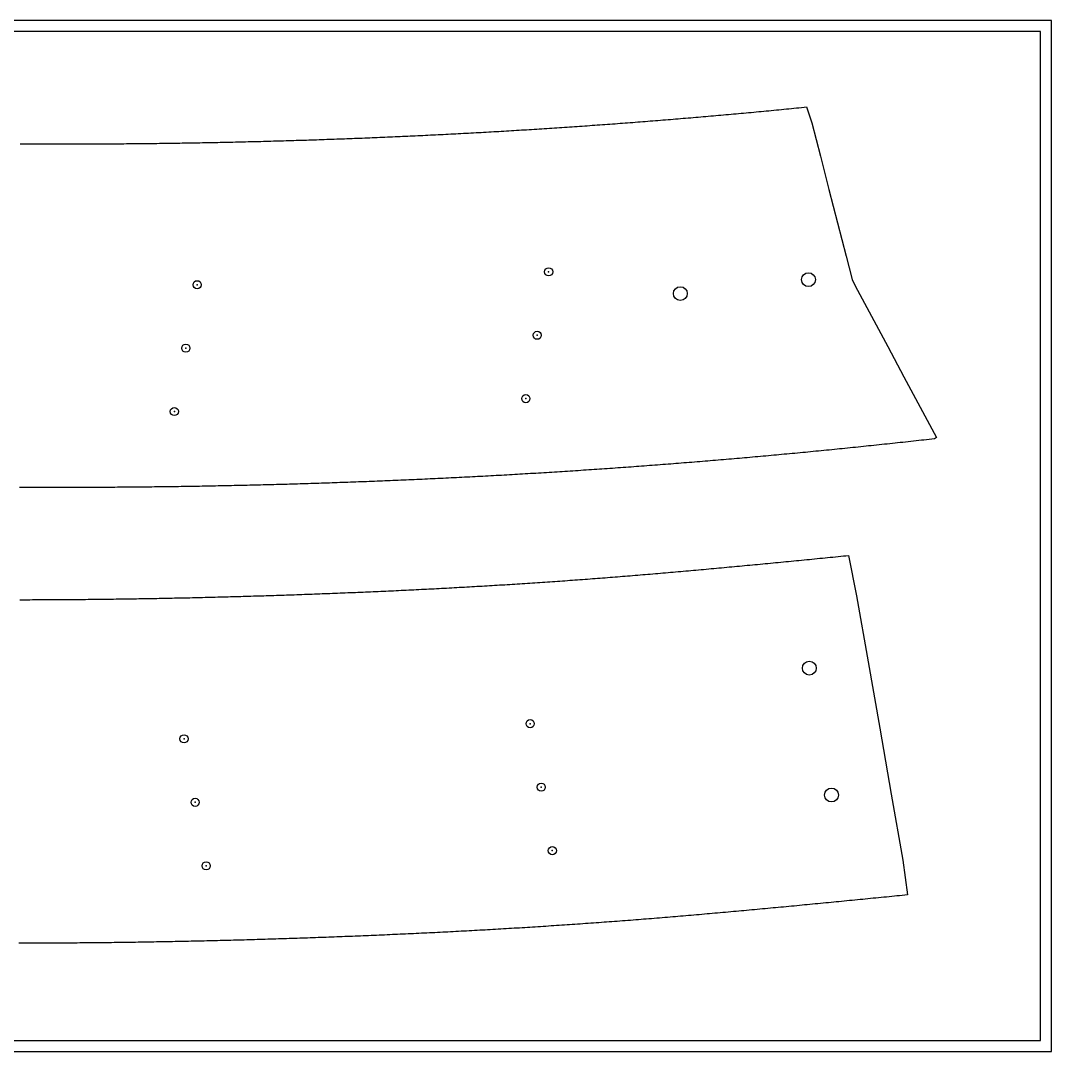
# Model space of a CAD drawing. Extents: x 15 to 497, y 19 to 601.
# Drawn here: x 399.97 to 447.97, y 18.99 to 66.99 of the extents above; entities that cross this region are included whole.
import ezdxf

# ---------------------------------------------------------------- set-up
doc = ezdxf.new("R2010")
doc.units = 0
doc.header["$PDMODE"] = 32
doc.header["$PDSIZE"] = 0.38
doc.layers.get('0').update_dxf_attribs({"linetype": 'CONTINUOUS'})
for name, color, linetype in [('CUT_SHEET', 1, 'CONTINUOUS'), ('DRILLING', 3, 'CONTINUOUS'), ('ENGRAVE', 4, 'CONTINUOUS')]:
    doc.layers.add(name, color=color, linetype=linetype)

# ---------------------------------------------------------------- blocks, each defined once
blk = doc.blocks.new('*U811')
at = {"layer": 'ENGRAVE'}
blk.add_point((0, 0), dxfattribs=at)
blk = doc.blocks.new('*U812')
at = {"layer": 'ENGRAVE', "color": 0, "linetype": 'BYBLOCK'}
for p in [(0, 0), (3, 0), (6, 0)]:
    blk.add_blockref('*U811', p, dxfattribs=at)
blk = doc.blocks.new('*U813')
at = {"layer": 'ENGRAVE'}
blk.add_point((0, 0), dxfattribs=at)
blk = doc.blocks.new('*U814')
at = {"layer": 'ENGRAVE', "color": 0, "linetype": 'BYBLOCK'}
for p in [(0, 0), (3, 0), (6, 0)]:
    blk.add_blockref('*U813', p, dxfattribs=at)
blk = doc.blocks.new('*U861')
at = {"layer": 'ENGRAVE'}
blk.add_point((0, 0), dxfattribs=at)
blk = doc.blocks.new('*U862')
at = {"layer": 'ENGRAVE', "color": 0, "linetype": 'BYBLOCK'}
for p in [(0, 0), (3, 0), (6, 0)]:
    blk.add_blockref('*U861', p, dxfattribs=at)
blk = doc.blocks.new('*U863')
at = {"layer": 'ENGRAVE'}
blk.add_point((0, 0), dxfattribs=at)
blk = doc.blocks.new('*U864')
at = {"layer": 'ENGRAVE', "color": 0, "linetype": 'BYBLOCK'}
for p in [(0, 0), (3, 0), (6, 0)]:
    blk.add_blockref('*U863', p, dxfattribs=at)

msp = doc.modelspace()

# ---------------------------------------------------------------- linework, layer by layer
for points in [[(399.945, 61.2525, 0), (400.063, 61.2518, 0), (400.181, 61.2512, 0), (400.299, 61.2506, 0), (400.417, 61.25, 0), (400.535, 61.2495, 0), (400.653, 61.249, 0), (400.771, 61.2486, 0), (400.889, 61.2482, 0), (401.007, 61.2479, 0), (401.126, 61.2476, 0), (401.244, 61.2473, 0), (401.362, 61.247, 0), (401.48, 61.2469, 0), (401.598, 61.2467, 0), (401.716, 61.2466, 0), (401.834, 61.2465, 0), (401.952, 61.2465, 0), (402.07, 61.2465, 0), (402.188, 61.2465, 0), (402.306, 61.2466, 0), (402.424, 61.2467, 0), (402.542, 61.2469, 0), (402.66, 61.2471, 0), (402.778, 61.2473, 0), (402.896, 61.2476, 0), (403.014, 61.2479, 0), (403.132, 61.2483, 0), (403.25, 61.2487, 0), (403.368, 61.2491, 0), (403.486, 61.2496, 0), (403.604, 61.2501, 0), (403.722, 61.2507, 0), (403.84, 61.2513, 0), (403.958, 61.2519, 0), (404.076, 61.2526, 0), (404.194, 61.2533, 0), (404.312, 61.2541, 0), (404.43, 61.2549, 0), (404.548, 61.2557, 0), (404.666, 61.2566, 0), (404.784, 61.2575, 0), (404.902, 61.2585, 0), (405.02, 61.2595, 0), (405.138, 61.2605, 0), (405.256, 61.2616, 0), (405.374, 61.2627, 0), (405.492, 61.2639, 0), (405.61, 61.2651, 0), (405.728, 61.2663, 0), (405.846, 61.2676, 0), (405.964, 61.2689, 0), (406.082, 61.2703, 0), (406.2, 61.2717, 0), (406.318, 61.2731, 0), (406.436, 61.2746, 0), (406.554, 61.2761, 0), (406.672, 61.2777, 0), (406.79, 61.2793, 0), (406.908, 61.2809, 0), (407.026, 61.2826, 0), (407.144, 61.2843, 0), (407.262, 61.2861, 0), (407.38, 61.2879, 0), (407.498, 61.2897, 0), (407.616, 61.2916, 0), (407.734, 61.2935, 0), (407.852, 61.2955, 0), (407.97, 61.2975, 0), (408.088, 61.2995, 0), (408.206, 61.3016, 0), (408.324, 61.3037, 0), (408.442, 61.3059, 0), (408.56, 61.308, 0), (408.678, 61.3103, 0), (408.796, 61.3126, 0), (408.914, 61.3149, 0), (409.032, 61.3172, 0), (409.15, 61.3196, 0), (409.268, 61.3221, 0), (409.386, 61.3245, 0), (409.505, 61.327, 0), (409.623, 61.3296, 0), (409.741, 61.3322, 0), (409.859, 61.3348, 0), (409.977, 61.3375, 0), (410.095, 61.3402, 0), (410.213, 61.3429, 0), (410.331, 61.3457, 0), (410.449, 61.3486, 0), (410.567, 61.3514, 0), (410.685, 61.3543, 0), (410.803, 61.3573, 0), (410.921, 61.3603, 0), (411.039, 61.3633, 0), (411.157, 61.3664, 0), (411.275, 61.3695, 0), (411.393, 61.3726, 0), (411.511, 61.3758, 0), (411.629, 61.379, 0), (411.747, 61.3823, 0), (411.865, 61.3856, 0), (411.983, 61.389, 0), (412.101, 61.3923, 0), (412.219, 61.3958, 0), (412.337, 61.3992, 0), (412.455, 61.4027, 0), (412.573, 61.4063, 0), (412.691, 61.4099, 0), (412.809, 61.4135, 0), (412.927, 61.4171, 0), (413.045, 61.4208, 0), (413.163, 61.4246, 0), (413.281, 61.4284, 0), (413.399, 61.4322, 0), (413.517, 61.436, 0), (413.635, 61.4399, 0), (413.753, 61.4439, 0), (413.871, 61.4478, 0), (413.989, 61.4519, 0), (414.107, 61.4559, 0), (414.225, 61.46, 0), (414.342, 61.4641, 0), (414.46, 61.4683, 0), (414.578, 61.4725, 0), (414.696, 61.4768, 0), (414.814, 61.4811, 0), (414.932, 61.4854, 0), (415.05, 61.4898, 0), (415.168, 61.4942, 0), (415.286, 61.4987, 0), (415.404, 61.5031, 0), (415.522, 61.5077, 0), (415.64, 61.5122, 0), (415.758, 61.5169, 0), (415.876, 61.5215, 0), (415.994, 61.5262, 0), (416.112, 61.5309, 0), (416.23, 61.5357, 0), (416.348, 61.5405, 0), (416.466, 61.5453, 0), (416.583, 61.5502, 0), (416.701, 61.5552, 0), (416.819, 61.5601, 0), (416.937, 61.5651, 0), (417.055, 61.5702, 0), (417.173, 61.5753, 0), (417.291, 61.5804, 0), (417.409, 61.5856, 0), (417.527, 61.5908, 0), (417.645, 61.596, 0), (417.763, 61.6013, 0), (417.88, 61.6066, 0), (417.998, 61.612, 0), (418.116, 61.6174, 0), (418.234, 61.6228, 0), (418.352, 61.6283, 0), (418.47, 61.6338, 0), (418.588, 61.6394, 0), (418.705, 61.645, 0), (418.823, 61.6506, 0), (418.941, 61.6563, 0), (419.059, 61.662, 0), (419.177, 61.6678, 0), (419.295, 61.6736, 0), (419.413, 61.6795, 0), (419.53, 61.6853, 0), (419.648, 61.6913, 0), (419.766, 61.6972, 0), (419.884, 61.7032, 0), (420.002, 61.7093, 0), (420.119, 61.7153, 0), (420.237, 61.7215, 0), (420.355, 61.7276, 0), (420.473, 61.7338, 0), (420.591, 61.7401, 0), (420.709, 61.7464, 0), (420.826, 61.7527, 0), (420.944, 61.759, 0), (421.062, 61.7654, 0), (421.18, 61.7719, 0), (421.297, 61.7784, 0), (421.415, 61.7849, 0), (421.533, 61.7915, 0), (421.651, 61.7981, 0), (421.768, 61.8047, 0), (421.886, 61.8114, 0), (422.004, 61.8181, 0), (422.122, 61.8249, 0), (422.239, 61.8317, 0), (422.357, 61.8385, 0), (422.475, 61.8454, 0), (422.593, 61.8523, 0), (422.71, 61.8593, 0), (422.828, 61.8663, 0), (422.946, 61.8734, 0), (423.064, 61.8804, 0), (423.181, 61.8876, 0), (423.299, 61.8947, 0), (423.417, 61.9019, 0), (423.534, 61.9092, 0), (423.652, 61.9165, 0), (423.77, 61.9238, 0), (423.887, 61.9312, 0), (424.005, 61.9386, 0), (424.123, 61.946, 0), (424.241, 61.9535, 0), (424.358, 61.961, 0), (424.476, 61.9686, 0), (424.594, 61.9762, 0), (424.711, 61.9839, 0), (424.829, 61.9916, 0), (424.946, 61.9993, 0), (425.064, 62.0071, 0), (425.182, 62.0149, 0), (425.299, 62.0227, 0), (425.417, 62.0306, 0), (425.535, 62.0386, 0), (425.652, 62.0465, 0), (425.77, 62.0545, 0), (425.887, 62.0626, 0), (426.005, 62.0707, 0), (426.123, 62.0788, 0), (426.24, 62.087, 0), (426.358, 62.0952, 0), (426.475, 62.1035, 0), (426.593, 62.1118, 0), (426.711, 62.1201, 0), (426.828, 62.1285, 0), (426.946, 62.1369, 0), (427.063, 62.1454, 0), (427.181, 62.1539, 0), (427.299, 62.1624, 0), (427.416, 62.171, 0), (427.534, 62.1796, 0), (427.651, 62.1883, 0), (427.769, 62.197, 0), (427.886, 62.2058, 0), (428.004, 62.2146, 0), (428.121, 62.2234, 0), (428.239, 62.2322, 0), (428.356, 62.2412, 0), (428.474, 62.2501, 0), (428.591, 62.2591, 0), (428.709, 62.2681, 0), (428.826, 62.2772, 0), (428.944, 62.2863, 0), (429.061, 62.2955, 0), (429.179, 62.3047, 0), (429.296, 62.3139, 0), (429.414, 62.3232, 0), (429.531, 62.3325, 0), (429.649, 62.3419, 0), (429.766, 62.3513, 0), (429.884, 62.3607, 0), (430.001, 62.3702, 0), (430.119, 62.3797, 0), (430.236, 62.3893, 0), (430.353, 62.3989, 0), (430.471, 62.4085, 0), (430.588, 62.4182, 0), (430.706, 62.4279, 0), (430.823, 62.4377, 0), (430.941, 62.4475, 0), (431.058, 62.4573, 0), (431.175, 62.4672, 0), (431.293, 62.4772, 0), (431.41, 62.4871, 0), (431.528, 62.4971, 0), (431.645, 62.5072, 0), (431.762, 62.5173, 0), (431.88, 62.5274, 0), (431.997, 62.5376, 0), (432.114, 62.5478, 0), (432.232, 62.5581, 0), (432.349, 62.5684, 0), (432.467, 62.5787, 0), (432.584, 62.5891, 0), (432.701, 62.5995, 0), (432.819, 62.61, 0), (432.936, 62.6205, 0), (433.053, 62.631, 0), (433.171, 62.6416, 0), (433.288, 62.6522, 0), (433.405, 62.6629, 0), (433.522, 62.6736, 0), (433.64, 62.6844, 0), (433.757, 62.6952, 0), (433.874, 62.706, 0), (433.992, 62.7169, 0), (434.109, 62.7278, 0), (434.226, 62.7387, 0), (434.343, 62.7497, 0), (434.461, 62.7608, 0), (434.578, 62.7719, 0), (434.695, 62.783, 0), (434.812, 62.7941, 0), (434.93, 62.8053, 0), (435.047, 62.8166, 0), (435.164, 62.8279, 0), (435.281, 62.8392, 0), (435.399, 62.8506, 0), (435.516, 62.862, 0), (435.633, 62.8734, 0), (435.75, 62.8849, 0), (435.867, 62.8965, 0), (435.985, 62.908, 0), (436.102, 62.9196, 0), (436.219, 62.9313, 0), (436.336, 62.943, 0), (436.453, 62.9547, 0), (436.571, 62.9665, 0), (436.821, 62.2321, 0), (437.219, 60.6796, 0), (437.616, 59.1272, 0), (438.013, 57.5747, 0), (438.41, 56.0223, 0), (438.69, 54.9379, 0), (438.835, 54.6348, 0), (439.593, 53.2227, 0), (440.35, 51.8106, 0), (441.108, 50.3985, 0), (441.866, 48.9865, 0), (442.623, 47.5744, 0), (442.53, 47.5136, 0), (442.407, 47.4997, 0), (442.285, 47.4858, 0), (442.162, 47.472, 0), (442.039, 47.4582, 0), (441.917, 47.4445, 0), (441.794, 47.4309, 0), (441.671, 47.4172, 0), (441.549, 47.4036, 0), (441.426, 47.3901, 0), (441.303, 47.3766, 0), (441.181, 47.3631, 0), (441.058, 47.3497, 0), (440.935, 47.3363, 0), (440.813, 47.323, 0), (440.69, 47.3097, 0), (440.567, 47.2965, 0), (440.445, 47.2833, 0), (440.322, 47.2701, 0), (440.199, 47.257, 0), (440.076, 47.244, 0), (439.954, 47.2309, 0), (439.831, 47.218, 0), (439.708, 47.205, 0), (439.585, 47.1921, 0), (439.463, 47.1793, 0), (439.34, 47.1665, 0), (439.217, 47.1537, 0), (439.094, 47.141, 0), (438.972, 47.1283, 0), (438.849, 47.1157, 0), (438.726, 47.1031, 0), (438.603, 47.0906, 0), (438.481, 47.0781, 0), (438.358, 47.0656, 0), (438.235, 47.0532, 0), (438.112, 47.0408, 0), (437.989, 47.0285, 0), (437.867, 47.0162, 0), (437.744, 47.004, 0), (437.621, 46.9918, 0), (437.498, 46.9797, 0), (437.375, 46.9675, 0), (437.253, 46.9555, 0), (437.13, 46.9435, 0), (437.007, 46.9315, 0), (436.884, 46.9195, 0), (436.761, 46.9077, 0), (436.638, 46.8958, 0), (436.516, 46.884, 0), (436.393, 46.8722, 0), (436.27, 46.8605, 0), (436.147, 46.8488, 0), (436.024, 46.8372, 0), (435.901, 46.8256, 0), (435.778, 46.8141, 0), (435.655, 46.8026, 0), (435.533, 46.7911, 0), (435.41, 46.7797, 0), (435.287, 46.7683, 0), (435.164, 46.757, 0), (435.041, 46.7457, 0), (434.918, 46.7345, 0), (434.795, 46.7233, 0), (434.672, 46.7121, 0), (434.549, 46.701, 0), (434.426, 46.6899, 0), (434.304, 46.6789, 0), (434.181, 46.6679, 0), (434.058, 46.657, 0), (433.935, 46.6461, 0), (433.812, 46.6352, 0), (433.689, 46.6244, 0), (433.566, 46.6137, 0), (433.443, 46.6029, 0), (433.32, 46.5922, 0), (433.197, 46.5816, 0), (433.074, 46.571, 0), (432.951, 46.5605, 0), (432.828, 46.5499, 0), (432.705, 46.5395, 0), (432.582, 46.5291, 0), (432.459, 46.5187, 0), (432.336, 46.5083, 0), (432.213, 46.498, 0), (432.09, 46.4878, 0), (431.967, 46.4776, 0), (431.844, 46.4674, 0), (431.721, 46.4573, 0), (431.598, 46.4472, 0), (431.475, 46.4372, 0), (431.352, 46.4272, 0), (431.229, 46.4172, 0), (431.106, 46.4073, 0), (430.983, 46.3975, 0), (430.86, 46.3876, 0), (430.737, 46.3779, 0), (430.614, 46.3681, 0), (430.491, 46.3584, 0), (430.368, 46.3488, 0), (430.245, 46.3392, 0), (430.122, 46.3296, 0), (429.999, 46.3201, 0), (429.876, 46.3106, 0), (429.753, 46.3012, 0), (429.63, 46.2918, 0), (429.507, 46.2824, 0), (429.384, 46.2731, 0), (429.261, 46.2639, 0), (429.138, 46.2546, 0), (429.014, 46.2455, 0), (428.891, 46.2363, 0), (428.768, 46.2272, 0), (428.645, 46.2182, 0), (428.522, 46.2092, 0), (428.399, 46.2002, 0), (428.276, 46.1913, 0), (428.153, 46.1824, 0), (428.03, 46.1736, 0), (427.907, 46.1648, 0), (427.784, 46.156, 0), (427.66, 46.1473, 0), (427.537, 46.1386, 0), (427.414, 46.13, 0), (427.291, 46.1214, 0), (427.168, 46.1129, 0), (427.045, 46.1044, 0), (426.922, 46.0959, 0), (426.799, 46.0875, 0), (426.675, 46.0792, 0), (426.552, 46.0708, 0), (426.429, 46.0626, 0), (426.306, 46.0543, 0), (426.183, 46.0461, 0), (426.06, 46.038, 0), (425.937, 46.0298, 0), (425.813, 46.0218, 0), (425.69, 46.0137, 0), (425.567, 46.0058, 0), (425.444, 45.9978, 0), (425.321, 45.9899, 0), (425.198, 45.9821, 0), (425.075, 45.9742, 0), (424.951, 45.9665, 0), (424.828, 45.9587, 0), (424.705, 45.951, 0), (424.582, 45.9434, 0), (424.459, 45.9358, 0), (424.335, 45.9282, 0), (424.212, 45.9207, 0), (424.089, 45.9132, 0), (423.966, 45.9058, 0), (423.843, 45.8984, 0), (423.72, 45.891, 0), (423.596, 45.8837, 0), (423.473, 45.8765, 0), (423.35, 45.8692, 0), (423.227, 45.8621, 0), (423.103, 45.8549, 0), (422.98, 45.8478, 0), (422.857, 45.8408, 0), (422.734, 45.8337, 0), (422.611, 45.8268, 0), (422.487, 45.8198, 0), (422.364, 45.813, 0), (422.241, 45.8061, 0), (422.118, 45.7993, 0), (421.995, 45.7925, 0), (421.871, 45.7858, 0), (421.748, 45.7791, 0), (421.625, 45.7725, 0), (421.502, 45.7659, 0), (421.378, 45.7594, 0), (421.255, 45.7528, 0), (421.132, 45.7464, 0), (421.009, 45.74, 0), (420.885, 45.7336, 0), (420.762, 45.7272, 0), (420.639, 45.7209, 0), (420.516, 45.7147, 0), (420.392, 45.7085, 0), (420.269, 45.7023, 0), (420.146, 45.6961, 0), (420.023, 45.6901, 0), (419.899, 45.684, 0), (419.776, 45.678, 0), (419.653, 45.672, 0), (419.529, 45.6661, 0), (419.406, 45.6602, 0), (419.283, 45.6544, 0), (419.16, 45.6486, 0), (419.036, 45.6428, 0), (418.913, 45.6371, 0), (418.79, 45.6314, 0), (418.666, 45.6258, 0), (418.543, 45.6202, 0), (418.42, 45.6147, 0), (418.297, 45.6092, 0), (418.173, 45.6037, 0), (418.05, 45.5983, 0), (417.927, 45.5929, 0), (417.803, 45.5876, 0), (417.68, 45.5823, 0), (417.557, 45.577, 0), (417.433, 45.5718, 0), (417.31, 45.5666, 0), (417.187, 45.5615, 0), (417.064, 45.5564, 0), (416.94, 45.5514, 0), (416.817, 45.5464, 0), (416.694, 45.5414, 0), (416.57, 45.5365, 0), (416.447, 45.5316, 0), (416.324, 45.5267, 0), (416.2, 45.5219, 0), (416.077, 45.5172, 0), (415.954, 45.5125, 0), (415.83, 45.5078, 0), (415.707, 45.5032, 0), (415.584, 45.4986, 0), (415.46, 45.494, 0), (415.337, 45.4895, 0), (415.214, 45.485, 0), (415.09, 45.4806, 0), (414.967, 45.4762, 0), (414.844, 45.4719, 0), (414.72, 45.4676, 0), (414.597, 45.4633, 0), (414.474, 45.4591, 0), (414.35, 45.4549, 0), (414.227, 45.4508, 0), (414.104, 45.4467, 0), (413.98, 45.4426, 0), (413.857, 45.4386, 0), (413.734, 45.4347, 0), (413.61, 45.4307, 0), (413.487, 45.4268, 0), (413.364, 45.423, 0), (413.24, 45.4192, 0), (413.117, 45.4154, 0), (412.993, 45.4117, 0), (412.87, 45.408, 0), (412.747, 45.4044, 0), (412.623, 45.4008, 0), (412.5, 45.3972, 0), (412.377, 45.3937, 0), (412.253, 45.3902, 0), (412.13, 45.3868, 0), (412.007, 45.3834, 0), (411.883, 45.38, 0), (411.76, 45.3767, 0), (411.636, 45.3735, 0), (411.513, 45.3702, 0), (411.39, 45.3671, 0), (411.266, 45.3639, 0), (411.143, 45.3608, 0), (411.02, 45.3577, 0), (410.896, 45.3547, 0), (410.773, 45.3517, 0), (410.649, 45.3488, 0), (410.526, 45.3459, 0), (410.403, 45.3431, 0), (410.279, 45.3402, 0), (410.156, 45.3375, 0), (410.032, 45.3347, 0), (409.909, 45.332, 0), (409.786, 45.3294, 0), (409.662, 45.3268, 0), (409.539, 45.3242, 0), (409.416, 45.3217, 0), (409.292, 45.3192, 0), (409.169, 45.3168, 0), (409.045, 45.3144, 0), (408.922, 45.312, 0), (408.799, 45.3097, 0), (408.675, 45.3074, 0), (408.552, 45.3052, 0), (408.428, 45.303, 0), (408.305, 45.3009, 0), (408.182, 45.2988, 0), (408.058, 45.2967, 0), (407.935, 45.2947, 0), (407.811, 45.2927, 0), (407.688, 45.2907, 0), (407.565, 45.2888, 0), (407.441, 45.287, 0), (407.318, 45.2852, 0), (407.194, 45.2834, 0), (407.071, 45.2816, 0), (406.948, 45.28, 0), (406.824, 45.2783, 0), (406.701, 45.2767, 0), (406.577, 45.2751, 0), (406.454, 45.2736, 0), (406.331, 45.2721, 0), (406.207, 45.2707, 0), (406.084, 45.2693, 0), (405.96, 45.2679, 0), (405.837, 45.2666, 0), (405.714, 45.2653, 0), (405.59, 45.2641, 0), (405.467, 45.2629, 0), (405.343, 45.2617, 0), (405.22, 45.2606, 0), (405.097, 45.2595, 0), (404.973, 45.2585, 0), (404.85, 45.2575, 0), (404.726, 45.2566, 0), (404.603, 45.2557, 0), (404.48, 45.2548, 0), (404.356, 45.254, 0), (404.233, 45.2532, 0), (404.109, 45.2525, 0), (403.986, 45.2518, 0), (403.863, 45.2511, 0), (403.739, 45.2505, 0), (403.616, 45.25, 0), (403.492, 45.2494, 0), (403.369, 45.2489, 0), (403.245, 45.2485, 0), (403.122, 45.2481, 0), (402.999, 45.2477, 0), (402.875, 45.2474, 0), (402.752, 45.2471, 0), (402.628, 45.2469, 0), (402.505, 45.2467, 0), (402.382, 45.2466, 0), (402.258, 45.2464, 0), (402.135, 45.2464, 0), (402.011, 45.2463, 0), (401.888, 45.2464, 0), (401.765, 45.2464, 0), (401.641, 45.2465, 0), (401.518, 45.2467, 0), (401.394, 45.2468, 0), (401.271, 45.2471, 0), (401.147, 45.2473, 0), (401.024, 45.2476, 0), (400.901, 45.248, 0), (400.777, 45.2484, 0), (400.654, 45.2488, 0), (400.53, 45.2493, 0), (400.407, 45.2498, 0), (400.284, 45.2503, 0), (400.16, 45.2509, 0), (400.037, 45.2516, 0), (399.913, 45.2523, 0)], [(399.928, 40.0223, 0), (400.046, 40.0225, 0), (400.164, 40.0226, 0), (400.282, 40.0229, 0), (400.4, 40.0231, 0), (400.518, 40.0234, 0), (400.636, 40.0237, 0), (400.754, 40.0241, 0), (400.872, 40.0245, 0), (400.991, 40.025, 0), (401.109, 40.0254, 0), (401.227, 40.026, 0), (401.345, 40.0265, 0), (401.463, 40.0271, 0), (401.581, 40.0278, 0), (401.699, 40.0285, 0), (401.818, 40.0292, 0), (401.936, 40.0299, 0), (402.054, 40.0307, 0), (402.172, 40.0316, 0), (402.29, 40.0324, 0), (402.408, 40.0334, 0), (402.527, 40.0343, 0), (402.645, 40.0353, 0), (402.763, 40.0363, 0), (402.881, 40.0374, 0), (402.999, 40.0385, 0), (403.118, 40.0396, 0), (403.236, 40.0408, 0), (403.354, 40.042, 0), (403.472, 40.0433, 0), (403.591, 40.0446, 0), (403.709, 40.0459, 0), (403.827, 40.0473, 0), (403.946, 40.0487, 0), (404.064, 40.0502, 0), (404.182, 40.0517, 0), (404.3, 40.0532, 0), (404.419, 40.0548, 0), (404.537, 40.0564, 0), (404.655, 40.058, 0), (404.774, 40.0597, 0), (404.892, 40.0614, 0), (405.01, 40.0631, 0), (405.129, 40.0649, 0), (405.247, 40.0668, 0), (405.366, 40.0686, 0), (405.484, 40.0705, 0), (405.602, 40.0725, 0), (405.721, 40.0745, 0), (405.839, 40.0765, 0), (405.958, 40.0785, 0), (406.076, 40.0806, 0), (406.194, 40.0827, 0), (406.313, 40.0849, 0), (406.431, 40.0871, 0), (406.55, 40.0893, 0), (406.668, 40.0916, 0), (406.787, 40.0939, 0), (406.905, 40.0963, 0), (407.024, 40.0987, 0), (407.142, 40.1011, 0), (407.26, 40.1035, 0), (407.379, 40.106, 0), (407.497, 40.1086, 0), (407.616, 40.1111, 0), (407.734, 40.1137, 0), (407.853, 40.1164, 0), (407.971, 40.1191, 0), (408.09, 40.1218, 0), (408.209, 40.1245, 0), (408.327, 40.1273, 0), (408.446, 40.1301, 0), (408.564, 40.133, 0), (408.683, 40.1359, 0), (408.801, 40.1388, 0), (408.92, 40.1418, 0), (409.038, 40.1448, 0), (409.157, 40.1478, 0), (409.275, 40.1509, 0), (409.394, 40.154, 0), (409.513, 40.1572, 0), (409.631, 40.1603, 0), (409.75, 40.1636, 0), (409.868, 40.1668, 0), (409.987, 40.1701, 0), (410.106, 40.1734, 0), (410.224, 40.1768, 0), (410.343, 40.1802, 0), (410.461, 40.1836, 0), (410.58, 40.1871, 0), (410.699, 40.1906, 0), (410.817, 40.1941, 0), (410.936, 40.1977, 0), (411.055, 40.2013, 0), (411.173, 40.2049, 0), (411.292, 40.2086, 0), (411.41, 40.2123, 0), (411.529, 40.2161, 0), (411.648, 40.2199, 0), (411.766, 40.2237, 0), (411.885, 40.2275, 0), (412.004, 40.2314, 0), (412.122, 40.2354, 0), (412.241, 40.2393, 0), (412.36, 40.2433, 0), (412.478, 40.2473, 0), (412.597, 40.2514, 0), (412.716, 40.2555, 0), (412.834, 40.2596, 0), (412.953, 40.2638, 0), (413.072, 40.268, 0), (413.19, 40.2722, 0), (413.309, 40.2765, 0), (413.428, 40.2808, 0), (413.546, 40.2851, 0), (413.665, 40.2895, 0), (413.784, 40.2939, 0), (413.902, 40.2984, 0), (414.021, 40.3028, 0), (414.14, 40.3073, 0), (414.258, 40.3119, 0), (414.377, 40.3165, 0), (414.495, 40.3211, 0), (414.614, 40.3257, 0), (414.733, 40.3304, 0), (414.851, 40.3351, 0), (414.97, 40.3399, 0), (415.088, 40.3446, 0), (415.207, 40.3495, 0), (415.325, 40.3543, 0), (415.444, 40.3592, 0), (415.562, 40.3641, 0), (415.68, 40.3691, 0), (415.799, 40.3741, 0), (415.917, 40.3791, 0), (416.036, 40.3842, 0), (416.154, 40.3893, 0), (416.272, 40.3944, 0), (416.39, 40.3996, 0), (416.509, 40.4048, 0), (416.627, 40.4101, 0), (416.745, 40.4154, 0), (416.863, 40.4207, 0), (416.982, 40.426, 0), (417.1, 40.4314, 0), (417.218, 40.4369, 0), (417.336, 40.4423, 0), (417.454, 40.4479, 0), (417.572, 40.4534, 0), (417.69, 40.459, 0), (417.808, 40.4646, 0), (417.926, 40.4703, 0), (418.044, 40.476, 0), (418.162, 40.4817, 0), (418.28, 40.4875, 0), (418.398, 40.4933, 0), (418.516, 40.4991, 0), (418.634, 40.505, 0), (418.752, 40.5109, 0), (418.87, 40.5169, 0), (418.988, 40.5229, 0), (419.106, 40.529, 0), (419.224, 40.535, 0), (419.341, 40.5412, 0), (419.459, 40.5473, 0), (419.577, 40.5535, 0), (419.695, 40.5598, 0), (419.812, 40.566, 0), (419.93, 40.5724, 0), (420.048, 40.5787, 0), (420.165, 40.5851, 0), (420.283, 40.5916, 0), (420.401, 40.598, 0), (420.518, 40.6046, 0), (420.636, 40.6111, 0), (420.753, 40.6177, 0), (420.871, 40.6244, 0), (420.988, 40.631, 0), (421.106, 40.6378, 0), (421.223, 40.6445, 0), (421.341, 40.6513, 0), (421.458, 40.6582, 0), (421.576, 40.6651, 0), (421.693, 40.672, 0), (421.81, 40.679, 0), (421.928, 40.686, 0), (422.045, 40.6931, 0), (422.162, 40.7002, 0), (422.28, 40.7073, 0), (422.397, 40.7145, 0), (422.514, 40.7217, 0), (422.631, 40.729, 0), (422.749, 40.7363, 0), (422.866, 40.7436, 0), (422.983, 40.751, 0), (423.1, 40.7585, 0), (423.217, 40.7659, 0), (423.334, 40.7735, 0), (423.451, 40.781, 0), (423.569, 40.7886, 0), (423.686, 40.7963, 0), (423.803, 40.804, 0), (423.92, 40.8117, 0), (424.036, 40.8195, 0), (424.153, 40.8273, 0), (424.27, 40.8352, 0), (424.387, 40.8431, 0), (424.504, 40.8511, 0), (424.621, 40.8591, 0), (424.737, 40.8671, 0), (424.854, 40.8752, 0), (424.971, 40.8834, 0), (425.088, 40.8915, 0), (425.204, 40.8998, 0), (425.321, 40.908, 0), (425.438, 40.9164, 0), (425.554, 40.9247, 0), (425.671, 40.9331, 0), (425.788, 40.9416, 0), (425.904, 40.9501, 0), (426.021, 40.9586, 0), (426.137, 40.9672, 0), (426.254, 40.9759, 0), (426.371, 40.9846, 0), (426.487, 40.9933, 0), (426.604, 41.0021, 0), (426.721, 41.0109, 0), (426.837, 41.0198, 0), (426.954, 41.0288, 0), (427.07, 41.0377, 0), (427.187, 41.0468, 0), (427.304, 41.0558, 0), (427.42, 41.065, 0), (427.537, 41.0742, 0), (427.654, 41.0834, 0), (427.771, 41.0927, 0), (427.888, 41.102, 0), (428.005, 41.1114, 0), (428.122, 41.1208, 0), (428.239, 41.1303, 0), (428.356, 41.1398, 0), (428.473, 41.1494, 0), (428.59, 41.159, 0), (428.708, 41.1687, 0), (428.825, 41.1784, 0), (428.943, 41.1881, 0), (429.06, 41.1979, 0), (429.178, 41.2078, 0), (429.295, 41.2177, 0), (429.413, 41.2276, 0), (429.531, 41.2376, 0), (429.648, 41.2476, 0), (429.766, 41.2577, 0), (429.884, 41.2678, 0), (430.002, 41.278, 0), (430.12, 41.2882, 0), (430.238, 41.2984, 0), (430.356, 41.3087, 0), (430.475, 41.319, 0), (430.593, 41.3294, 0), (430.711, 41.3398, 0), (430.829, 41.3502, 0), (430.948, 41.3607, 0), (431.066, 41.3712, 0), (431.185, 41.3818, 0), (431.304, 41.3924, 0), (431.422, 41.403, 0), (431.541, 41.4137, 0), (431.66, 41.4244, 0), (431.779, 41.4351, 0), (431.897, 41.4459, 0), (432.016, 41.4567, 0), (432.135, 41.4676, 0), (432.254, 41.4785, 0), (432.374, 41.4894, 0), (432.493, 41.5003, 0), (432.612, 41.5113, 0), (432.731, 41.5223, 0), (432.851, 41.5334, 0), (432.97, 41.5445, 0), (433.09, 41.5556, 0), (433.209, 41.5667, 0), (433.329, 41.5779, 0), (433.448, 41.5891, 0), (433.568, 41.6003, 0), (433.688, 41.6116, 0), (433.808, 41.6229, 0), (433.928, 41.6342, 0), (434.048, 41.6456, 0), (434.168, 41.6569, 0), (434.288, 41.6683, 0), (434.408, 41.6798, 0), (434.528, 41.6912, 0), (434.648, 41.7027, 0), (434.769, 41.7142, 0), (434.889, 41.7257, 0), (435.009, 41.7373, 0), (435.13, 41.7489, 0), (435.25, 41.7605, 0), (435.371, 41.7721, 0), (435.492, 41.7837, 0), (435.612, 41.7954, 0), (435.733, 41.8071, 0), (435.854, 41.8188, 0), (435.975, 41.8305, 0), (436.096, 41.8423, 0), (436.217, 41.8541, 0), (436.338, 41.8658, 0), (436.459, 41.8777, 0), (436.58, 41.8895, 0), (436.702, 41.9013, 0), (436.823, 41.9132, 0), (436.944, 41.9251, 0), (437.066, 41.937, 0), (437.187, 41.9489, 0), (437.309, 41.9608, 0), (437.431, 41.9728, 0), (437.552, 41.9847, 0), (437.674, 41.9967, 0), (437.796, 42.0087, 0), (437.918, 42.0207, 0), (438.04, 42.0327, 0), (438.162, 42.0447, 0), (438.284, 42.0568, 0), (438.406, 42.0688, 0), (438.528, 42.0809, 0), (438.904, 40.2035, 0), (439.441, 37.1251, 0), (439.977, 34.0467, 0), (440.514, 30.9683, 0), (441.051, 27.8899, 0), (441.273, 26.2743, 0), (441.15, 26.2621, 0), (441.028, 26.25, 0), (440.905, 26.2378, 0), (440.782, 26.2257, 0), (440.659, 26.2135, 0), (440.536, 26.2014, 0), (440.414, 26.1893, 0), (440.291, 26.1771, 0), (440.168, 26.165, 0), (440.045, 26.1528, 0), (439.922, 26.1407, 0), (439.799, 26.1286, 0), (439.677, 26.1165, 0), (439.554, 26.1044, 0), (439.431, 26.0923, 0), (439.308, 26.0802, 0), (439.185, 26.0681, 0), (439.062, 26.056, 0), (438.94, 26.044, 0), (438.817, 26.0319, 0), (438.694, 26.0198, 0), (438.571, 26.0078, 0), (438.448, 25.9958, 0), (438.326, 25.9838, 0), (438.203, 25.9717, 0), (438.08, 25.9597, 0), (437.957, 25.9478, 0), (437.834, 25.9358, 0), (437.711, 25.9238, 0), (437.589, 25.9119, 0), (437.466, 25.9, 0), (437.343, 25.8881, 0), (437.22, 25.8762, 0), (437.097, 25.8643, 0), (436.974, 25.8524, 0), (436.851, 25.8406, 0), (436.729, 25.8287, 0), (436.606, 25.8169, 0), (436.483, 25.8051, 0), (436.36, 25.7933, 0), (436.237, 25.7816, 0), (436.114, 25.7699, 0), (435.992, 25.7581, 0), (435.869, 25.7464, 0), (435.746, 25.7348, 0), (435.623, 25.7231, 0), (435.5, 25.7115, 0), (435.377, 25.6999, 0), (435.254, 25.6883, 0), (435.131, 25.6767, 0), (435.009, 25.6652, 0), (434.886, 25.6537, 0), (434.763, 25.6422, 0), (434.64, 25.6307, 0), (434.517, 25.6193, 0), (434.394, 25.6078, 0), (434.271, 25.5964, 0), (434.148, 25.5851, 0), (434.026, 25.5738, 0), (433.903, 25.5625, 0), (433.78, 25.5512, 0), (433.657, 25.5399, 0), (433.534, 25.5287, 0), (433.411, 25.5175, 0), (433.288, 25.5064, 0), (433.165, 25.4952, 0), (433.042, 25.4841, 0), (432.92, 25.4731, 0), (432.797, 25.462, 0), (432.674, 25.451, 0), (432.551, 25.4401, 0), (432.428, 25.4292, 0), (432.305, 25.4183, 0), (432.182, 25.4074, 0), (432.059, 25.3966, 0), (431.936, 25.3858, 0), (431.813, 25.375, 0), (431.69, 25.3643, 0), (431.567, 25.3536, 0), (431.444, 25.343, 0), (431.321, 25.3324, 0), (431.199, 25.3218, 0), (431.076, 25.3113, 0), (430.953, 25.3008, 0), (430.83, 25.2903, 0), (430.707, 25.2799, 0), (430.584, 25.2696, 0), (430.461, 25.2592, 0), (430.338, 25.2489, 0), (430.215, 25.2387, 0), (430.092, 25.2285, 0), (429.969, 25.2183, 0), (429.846, 25.2082, 0), (429.723, 25.1982, 0), (429.6, 25.1881, 0), (429.477, 25.1782, 0), (429.354, 25.1682, 0), (429.231, 25.1583, 0), (429.108, 25.1485, 0), (428.985, 25.1387, 0), (428.862, 25.1289, 0), (428.739, 25.1192, 0), (428.616, 25.1096, 0), (428.493, 25.1, 0), (428.37, 25.0904, 0), (428.247, 25.0809, 0), (428.124, 25.0715, 0), (428.001, 25.0621, 0), (427.878, 25.0527, 0), (427.755, 25.0434, 0), (427.632, 25.0342, 0), (427.508, 25.025, 0), (427.385, 25.0158, 0), (427.262, 25.0067, 0), (427.139, 24.9977, 0), (427.016, 24.9887, 0), (426.893, 24.9797, 0), (426.77, 24.9708, 0), (426.647, 24.962, 0), (426.524, 24.9532, 0), (426.401, 24.9444, 0), (426.278, 24.9357, 0), (426.155, 24.9271, 0), (426.031, 24.9185, 0), (425.908, 24.9099, 0), (425.785, 24.9014, 0), (425.662, 24.8929, 0), (425.539, 24.8845, 0), (425.416, 24.8762, 0), (425.293, 24.8678, 0), (425.17, 24.8596, 0), (425.047, 24.8513, 0), (424.923, 24.8432, 0), (424.8, 24.835, 0), (424.677, 24.827, 0), (424.554, 24.8189, 0), (424.431, 24.8109, 0), (424.308, 24.803, 0), (424.184, 24.7951, 0), (424.061, 24.7873, 0), (423.938, 24.7795, 0), (423.815, 24.7717, 0), (423.692, 24.764, 0), (423.569, 24.7563, 0), (423.445, 24.7487, 0), (423.322, 24.7412, 0), (423.199, 24.7336, 0), (423.076, 24.7262, 0), (422.953, 24.7187, 0), (422.83, 24.7113, 0), (422.706, 24.704, 0), (422.583, 24.6967, 0), (422.46, 24.6894, 0), (422.337, 24.6822, 0), (422.214, 24.6751, 0), (422.09, 24.668, 0), (421.967, 24.6609, 0), (421.844, 24.6538, 0), (421.721, 24.6469, 0), (421.598, 24.6399, 0), (421.474, 24.633, 0), (421.351, 24.6262, 0), (421.228, 24.6193, 0), (421.105, 24.6126, 0), (420.981, 24.6058, 0), (420.858, 24.5992, 0), (420.735, 24.5925, 0), (420.612, 24.5859, 0), (420.488, 24.5794, 0), (420.365, 24.5729, 0), (420.242, 24.5664, 0), (420.119, 24.56, 0), (419.995, 24.5536, 0), (419.872, 24.5472, 0), (419.749, 24.5409, 0), (419.626, 24.5347, 0), (419.502, 24.5284, 0), (419.379, 24.5223, 0), (419.256, 24.5161, 0), (419.133, 24.51, 0), (419.009, 24.504, 0), (418.886, 24.498, 0), (418.763, 24.492, 0), (418.639, 24.4861, 0), (418.516, 24.4802, 0), (418.393, 24.4743, 0), (418.27, 24.4685, 0), (418.146, 24.4627, 0), (418.023, 24.457, 0), (417.9, 24.4513, 0), (417.776, 24.4457, 0), (417.653, 24.44, 0), (417.53, 24.4345, 0), (417.407, 24.4289, 0), (417.283, 24.4234, 0), (417.16, 24.418, 0), (417.037, 24.4126, 0), (416.913, 24.4072, 0), (416.79, 24.4019, 0), (416.667, 24.3966, 0), (416.543, 24.3913, 0), (416.42, 24.3861, 0), (416.297, 24.3809, 0), (416.174, 24.3757, 0), (416.05, 24.3706, 0), (415.927, 24.3655, 0), (415.804, 24.3605, 0), (415.68, 24.3555, 0), (415.557, 24.3505, 0), (415.434, 24.3456, 0), (415.31, 24.3407, 0), (415.187, 24.3359, 0), (415.064, 24.3311, 0), (414.94, 24.3263, 0), (414.817, 24.3215, 0), (414.694, 24.3168, 0), (414.57, 24.3122, 0), (414.447, 24.3075, 0), (414.324, 24.3029, 0), (414.2, 24.2984, 0), (414.077, 24.2938, 0), (413.954, 24.2894, 0), (413.83, 24.2849, 0), (413.707, 24.2805, 0), (413.584, 24.2761, 0), (413.46, 24.2717, 0), (413.337, 24.2674, 0), (413.214, 24.2632, 0), (413.09, 24.2589, 0), (412.967, 24.2547, 0), (412.843, 24.2505, 0), (412.72, 24.2464, 0), (412.597, 24.2423, 0), (412.473, 24.2382, 0), (412.35, 24.2342, 0), (412.227, 24.2302, 0), (412.103, 24.2263, 0), (411.98, 24.2224, 0), (411.857, 24.2185, 0), (411.733, 24.2146, 0), (411.61, 24.2108, 0), (411.487, 24.207, 0), (411.363, 24.2033, 0), (411.24, 24.1996, 0), (411.116, 24.196, 0), (410.993, 24.1923, 0), (410.87, 24.1887, 0), (410.746, 24.1852, 0), (410.623, 24.1817, 0), (410.5, 24.1782, 0), (410.376, 24.1747, 0), (410.253, 24.1713, 0), (410.13, 24.168, 0), (410.006, 24.1646, 0), (409.883, 24.1613, 0), (409.759, 24.1581, 0), (409.636, 24.1549, 0), (409.513, 24.1517, 0), (409.389, 24.1485, 0), (409.266, 24.1454, 0), (409.142, 24.1424, 0), (409.019, 24.1393, 0), (408.896, 24.1363, 0), (408.772, 24.1334, 0), (408.649, 24.1304, 0), (408.526, 24.1276, 0), (408.402, 24.1247, 0), (408.279, 24.1219, 0), (408.155, 24.1191, 0), (408.032, 24.1164, 0), (407.909, 24.1137, 0), (407.785, 24.1111, 0), (407.662, 24.1084, 0), (407.539, 24.1059, 0), (407.415, 24.1033, 0), (407.292, 24.1008, 0), (407.168, 24.0983, 0), (407.045, 24.0959, 0), (406.922, 24.0935, 0), (406.798, 24.0912, 0), (406.675, 24.0889, 0), (406.551, 24.0866, 0), (406.428, 24.0843, 0), (406.305, 24.0821, 0), (406.181, 24.08, 0), (406.058, 24.0779, 0), (405.934, 24.0758, 0), (405.811, 24.0737, 0), (405.688, 24.0717, 0), (405.564, 24.0698, 0), (405.441, 24.0678, 0), (405.317, 24.066, 0), (405.194, 24.0641, 0), (405.071, 24.0623, 0), (404.947, 24.0605, 0), (404.824, 24.0588, 0), (404.7, 24.0571, 0), (404.577, 24.0554, 0), (404.454, 24.0538, 0), (404.33, 24.0523, 0), (404.207, 24.0507, 0), (404.083, 24.0492, 0), (403.96, 24.0478, 0), (403.837, 24.0464, 0), (403.713, 24.045, 0), (403.59, 24.0436, 0), (403.466, 24.0423, 0), (403.343, 24.0411, 0), (403.22, 24.0399, 0), (403.096, 24.0387, 0), (402.973, 24.0375, 0), (402.849, 24.0364, 0), (402.726, 24.0354, 0), (402.603, 24.0344, 0), (402.479, 24.0334, 0), (402.356, 24.0324, 0), (402.232, 24.0315, 0), (402.109, 24.0307, 0), (401.986, 24.0299, 0), (401.862, 24.0291, 0), (401.739, 24.0284, 0), (401.615, 24.0277, 0), (401.492, 24.027, 0), (401.368, 24.0264, 0), (401.245, 24.0258, 0), (401.122, 24.0253, 0), (400.998, 24.0248, 0), (400.875, 24.0243, 0), (400.751, 24.0239, 0), (400.628, 24.0235, 0), (400.505, 24.0232, 0), (400.381, 24.0229, 0), (400.258, 24.0227, 0), (400.134, 24.0225, 0), (400.011, 24.0223, 0), (399.888, 24.0222, 0)]]:
    msp.add_polyline3d(points)
at = {"layer": 'CUT_SHEET'}
for points in [[(351.9721, 66.9881), (351.9721, 18.9881), (447.9721, 18.9881), (447.9721, 66.9881)], [(352.4721, 66.4881), (352.4721, 19.4881), (447.4721, 19.4881), (447.4721, 66.4881)]]:
    msp.add_lwpolyline(points, close=True, dxfattribs=at)
at = {"layer": 'DRILLING'}
for centre in [(436.6578, 54.925), (430.6931, 54.2753), (436.6994, 36.8368), (437.7302, 30.926)]:
    msp.add_circle(centre, 0.3225, dxfattribs=at)

# ---------------------------------------------------------------- block references
at = {"layer": 'ENGRAVE', "xscale": -1, "rotation": 259.782967887778}
for name, p in [('*U864', (423.4975, 49.3841)), ('*U862', (407.1313, 48.7828))]:
    msp.add_blockref(name, p, dxfattribs=at)
at = {"layer": 'ENGRAVE', "rotation": 99.89229407264887}
for name, p in [('*U812', (424.7315, 28.3381)), ('*U814', (408.6134, 27.6305))]:
    msp.add_blockref(name, p, dxfattribs=at)

doc.saveas('drawing.dxf')
